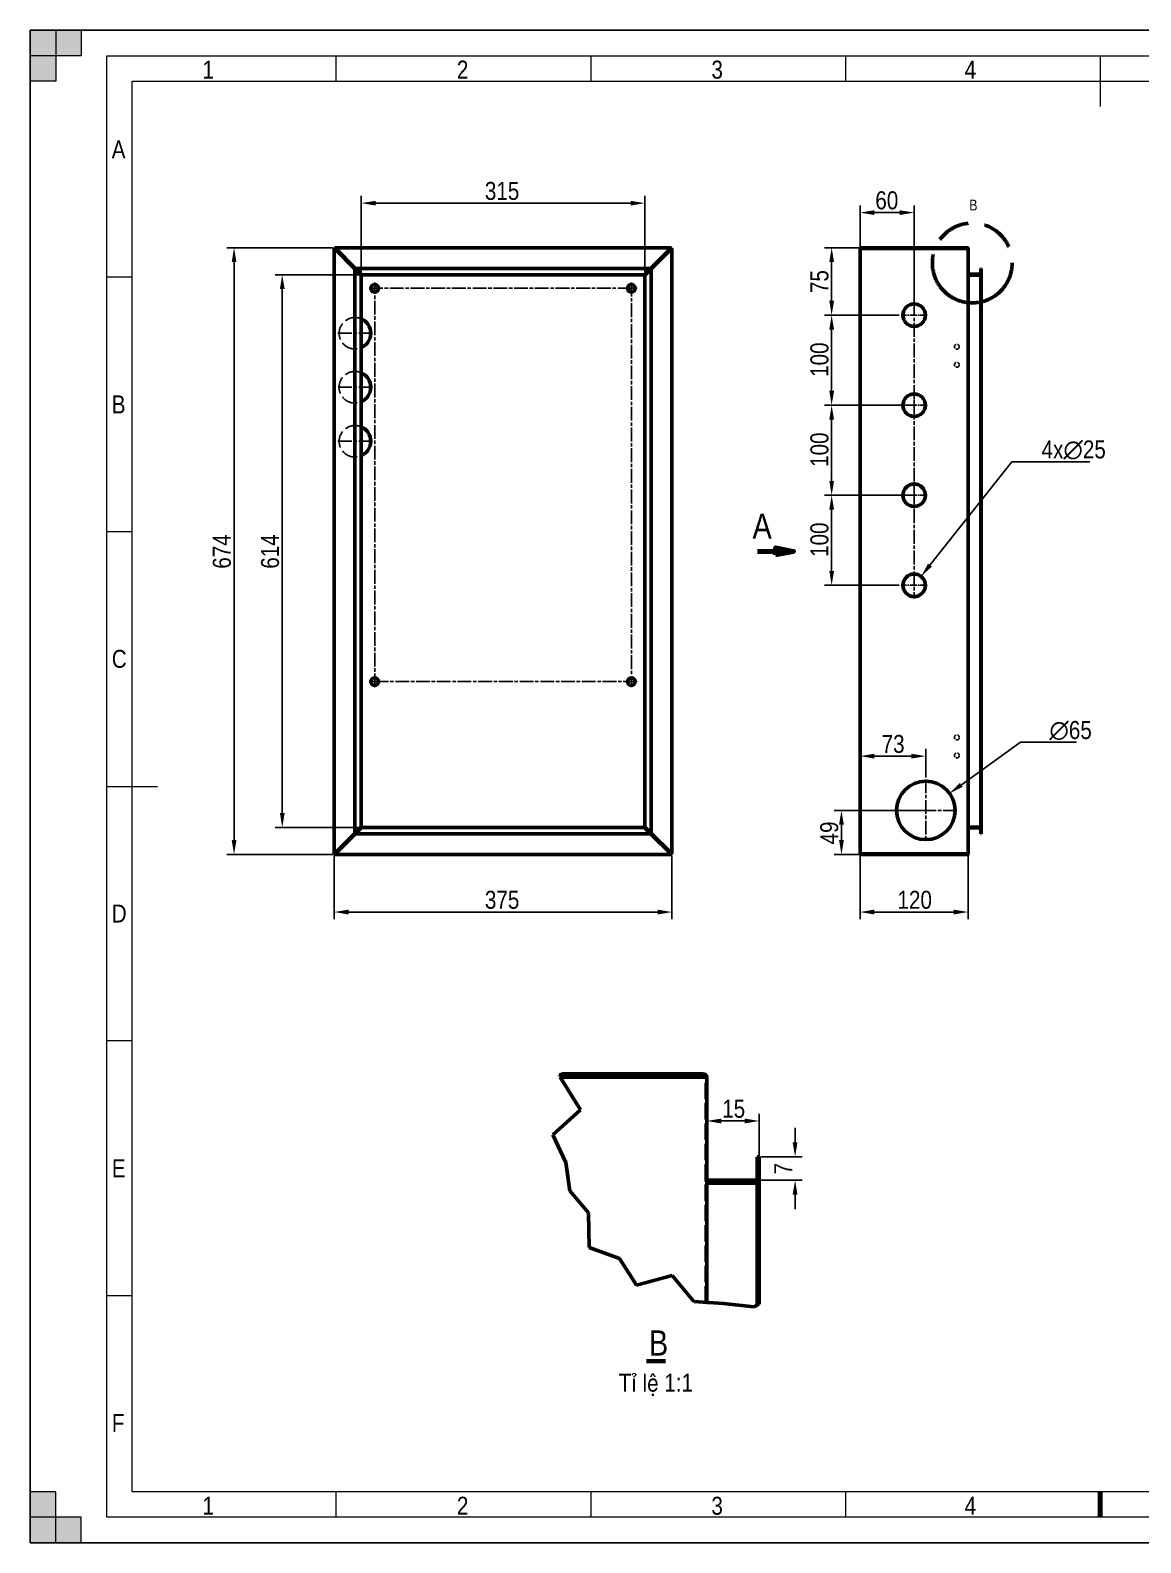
# Model space of a CAD drawing. Header units: millimetres. Extents: x 0 to 2376, y 0 to 1680.
# Drawn here: x 0 to 1233, y 0 to 1680 of the extents above; entities that cross this region are included whole.
import ezdxf

# ---------------------------------------------------------------- set-up
doc = ezdxf.new("R2010")
doc.units = ezdxf.units.MM
doc.header["$LTSCALE"] = 4
for name, pattern in [('CHAIN', [0.7087, 0.4724, -0.0591, 0.1181, -0.0591]), ('DASHED', [0.2067, 0.1654, -0.0413]), ('DOUBLE_DASH_CHAIN', [1.2403, 0.6614, -0.0827, 0.1654, -0.0827, 0.1654, -0.0827])]:
    doc.linetypes.add(name, pattern=pattern)
for name, color, linetype, lineweight in [('Border (ANSI)', 7, 'Continuous', 70), ('Break Line (ANSI)', 7, 'Continuous', 50), ('Center Mark (ANSI)', 7, 'Continuous', 25), ('Centerline (ANSI)', 7, 'Continuous', 25), ('Co ban', 7, 'Continuous', 50), ('Detail Boundary (ANSI)', 7, 'DOUBLE_DASH_CHAIN', 50), ('Dimension (ANSI)', 7, 'Continuous', 25), ('Section Line (ANSI)', 7, 'DOUBLE_DASH_CHAIN', 70), ('Symbol (ANSI)', 7, 'Continuous', 25)]:
    doc.layers.add(name, color=color, linetype=linetype, lineweight=lineweight)
for name, color, linetype, lineweight, true_color in [('Khung ban ve', 5, 'Continuous', 15, 0x0000ff), ('Manh', 7, 'DASHED', 25, 0x008000), ('Manh khung ten', 7, 'Continuous', 15, 0x994c4c), ('Net chu', 30, 'Continuous', 15, 0xff7f00), ('THIN', 5, 'Continuous', 15, 0x0000ff)]:
    doc.layers.add(name, color=color, linetype=linetype, lineweight=lineweight, true_color=true_color)
doc.styles.add('Do nham', font='')
doc.styles.add('Hinh cat 1', font='')
doc.styles.add('Linh_50', font='')
doc.styles.add('StandardAM_ANSI', font='')
doc.styles.add('Text Style68', font='')
doc.styles.add('Text Style71', font='')
doc.styles.get('Do nham').set_extended_font_data('VNI-Helve-Condense')
doc.styles.get('Hinh cat 1').set_extended_font_data('VNI-Helve-Condense')
doc.styles.get('Linh_50').set_extended_font_data('VNI-Helve-Condense')
doc.styles.get('StandardAM_ANSI').set_extended_font_data('VNI-Helve-Condense')
doc.styles.get('Text Style68').set_extended_font_data('VNI-Helve-Condense')
doc.styles.get('Text Style71').set_extended_font_data('VNI-Helve-Condense')
doc.dimstyles.new('Default - mm (ANSI)', dxfattribs={"dimscale": 4, "dimtxt": 5, "dimasz": 4, "dimexe": 2, "dimexo": 0.5, "dimgap": 0.8, "dimtad": 1, "dimtoh": 1, "dimdec": 0, "dimrnd": 1e-08, "dimzin": 4, "dimdsep": 46, "dimtxsty": 'StandardAM_ANSI', "dimcen": 0.09, "dimdle": 10, "dimclrd": 256, "dimclre": 256, "dimclrt": 256, "dimadec": 1, "dimazin": 1, "dimtfac": 0.61, "dimtofl": 0, "dimtmove": 0, "dimatfit": 3, "dimldrblk": 'DOT', "dimfxl": 1, "dimtolj": 1, "dimtzin": 4, "dimlwd": -1, "dimlwe": -1, "dimarcsym": 0})

# ---------------------------------------------------------------- blocks, each defined once
blk = doc.blocks.new('Borders A2_Thuong')
at = {"layer": 'THIN'}
for points in [[(0.01, 420.04), (14.15, 420.04), (14.15, 412.96), (0.01, 412.96)], [(7.08, 420.04), (7.08, 405.89), (0.01, 405.89), (0.01, 420.04)], [(0.01, -0.01), (7.08, -0.01), (7.08, 14.14), (0.01, 14.14)], [(0.01, 7.06), (0.01, -0.01), (14.15, -0.01), (14.15, 7.06)]]:
    blk.add_hatch(color=256, dxfattribs=at).paths.add_polyline_path(points)
at = {"layer": 'Border (ANSI)'}
blk.add_line((297.01, 14.14), (297.01, 7.06), dxfattribs=at)
at = {"layer": 'Khung ban ve'}
for p, q in [((297.01, 412.96), (297.01, 398.82)), ((28.3, 405.89), (579.87, 405.89)), ((28.3, 14.14), (28.3, 405.89)), ((21.23, 210.01), (35.37, 210.01)), ((579.87, 14.14), (28.3, 14.14))]:
    blk.add_line(p, q, dxfattribs=at)
at = {"layer": 'Manh khung ten', "lineweight": 25}
for p, q in [((594.01, 420.04), (0.01, 420.04)), ((0.01, 420.04), (0.01, -0.01)), ((0.01, -0.01), (594.01, -0.01))]:
    blk.add_line(p, q, dxfattribs=at)
at = {"layer": 'Manh khung ten'}
for p, q in [((0.01, 420.04), (594.01, 420.04)), ((0.01, -0.01), (0.01, 420.04)), ((21.23, 412.96), (586.94, 412.96)), ((21.23, 7.06), (21.23, 412.96)), ((84.87, 412.96), (84.87, 405.89)), ((155.58, 412.96), (155.58, 405.89)), ((28.25, 351.5), (21.2, 351.5)), ((28.27, 280.73), (21.23, 280.73)), ((28.27, 139.35), (21.23, 139.35)), ((28.3, 68.59), (21.25, 68.59)), ((84.87, 14.14), (84.87, 7.06)), ((155.58, 14.14), (155.58, 7.06)), ((226.3, 14.14), (226.3, 7.06)), ((586.94, 7.06), (21.23, 7.06)), ((594.01, -0.01), (0.01, -0.01))]:
    blk.add_line(p, q, dxfattribs=at)
at = {"layer": 'Net chu'}
blk.add_line((226.3, 412.96), (226.3, 405.89), dxfattribs=at)
at = {"layer": 'THIN'}
for p, q in [((0.01, 412.96), (0.01, 420.04)), ((0.01, 420.04), (14.15, 420.04)), ((0.01, 420.04), (7.08, 420.04)), ((0.01, 405.89), (0.01, 420.04)), ((7.08, 420.04), (7.08, 405.89)), ((14.15, 420.04), (14.15, 412.96)), ((14.15, 412.96), (0.01, 412.96)), ((7.08, 405.89), (0.01, 405.89)), ((7.08, 14.14), (0.01, 14.14)), ((0.01, 14.14), (0.01, -0.01)), ((7.08, -0.01), (7.08, 14.14)), ((0.01, 7.06), (0.01, -0.01)), ((14.15, 7.06), (0.01, 7.06)), ((14.15, -0.01), (14.15, 7.06)), ((0.01, -0.01), (14.15, -0.01)), ((0.01, -0.01), (7.08, -0.01))]:
    blk.add_line(p, q, dxfattribs=at)
at = {"layer": 'Net chu', "style": 'Linh_50'}
for s, p in [('2', (118.43, 406.6)), ('3', (189.07, 406.6)), ('1', (47.82, 406.6)), ('4', (259.37, 406.6)), ('A', (22.62, 384.44)), ('B', (22.64, 313.62)), ('C', (22.64, 242.96)), ('D', (22.64, 172.24)), ('E', (22.66, 101.47)), ('F', (22.66, 30.76)), ('1', (47.82, 7.77)), ('2', (118.43, 7.77)), ('3', (189.07, 7.77)), ('4', (259.37, 7.77))]:
    blk.add_text(s, height=5, dxfattribs=at).set_placement(p)
blk = doc.blocks.new('*D5')
at = {"layer": 'Defpoints', "color": 0, "transparency": 16777216}
for p in [(337.5, 765.4), (712.5, 765.4), (712.5, 700.6)]:
    blk.add_point(p, dxfattribs=at)
at = {"layer": 'Dimension (ANSI)', "transparency": 16777216}
for p, q in [((337.5, 763.4), (337.5, 692.6)), ((712.5, 763.4), (712.5, 692.6)), ((353.5, 700.6), (696.5, 700.6))]:
    blk.add_line(p, q, dxfattribs=at)
for points in [[(353.5, 703.3), (353.5, 697.9), (337.5, 700.6)], [(696.5, 703.3), (696.5, 697.9), (712.5, 700.6)]]:
    blk.add_solid(points, dxfattribs=at)
at = {"layer": 'Dimension (ANSI)', "color": 150, "true_color": 0x0080ff, "transparency": 16777216, "insert": (504.8, 724.2), "char_height": 20, "attachment_point": 1, "style": 'StandardAM_ANSI'}
blk.add_mtext('\\A1;375', dxfattribs=at)
blk = doc.blocks.new('_Dot')
at = {"color": 0, "linetype": 'ByBlock', "lineweight": -2}
blk.add_line((-0.5, 0), (-1, 0), dxfattribs=at)
at = {"color": 0, "linetype": 'ByBlock', "const_width": 0.5}
blk.add_lwpolyline([(-0.25, 0, 1), (0.25, 0, 1)], format="xyb", close=True, dxfattribs=at)
blk = doc.blocks.new('*D6')
at = {"layer": 'Defpoints', "color": 0, "transparency": 16777216}
for p in [(226.3, 1438.6), (338.3, 1438.6), (338.3, 764.6)]:
    blk.add_point(p, dxfattribs=at)
at = {"layer": 'Dimension (ANSI)', "transparency": 16777216}
for p, q in [((336.3, 1438.6), (218.3, 1438.6)), ((226.3, 780.6), (226.3, 1422.6)), ((336.3, 764.6), (218.3, 764.6))]:
    blk.add_line(p, q, dxfattribs=at)
for points in [[(223.7, 1422.6), (229, 1422.6), (226.3, 1438.6)], [(223.7, 780.6), (229, 780.6), (226.3, 764.6)]]:
    blk.add_solid(points, dxfattribs=at)
at = {"layer": 'Dimension (ANSI)', "color": 150, "true_color": 0x0080ff, "transparency": 16777216, "insert": (202.7, 1082), "char_height": 20, "attachment_point": 1, "rotation": 90, "style": 'StandardAM_ANSI'}
blk.add_mtext('\\A1;674', dxfattribs=at)
blk = doc.blocks.new('*D7')
at = {"layer": 'Defpoints', "color": 0, "transparency": 16777216}
for p in [(367.8, 1408.6), (279.8, 794.6), (367.8, 794.6)]:
    blk.add_point(p, dxfattribs=at)
at = {"layer": 'Dimension (ANSI)', "transparency": 16777216}
for p, q in [((365.8, 1408.6), (271.8, 1408.6)), ((279.8, 1392.6), (279.8, 810.6)), ((365.8, 794.6), (271.8, 794.6))]:
    blk.add_line(p, q, dxfattribs=at)
for points in [[(277.2, 1392.6), (282.5, 1392.6), (279.8, 1408.6)], [(277.2, 810.6), (282.5, 810.6), (279.8, 794.6)]]:
    blk.add_solid(points, dxfattribs=at)
at = {"layer": 'Dimension (ANSI)', "color": 150, "true_color": 0x0080ff, "transparency": 16777216, "insert": (256.2, 1082), "char_height": 20, "attachment_point": 1, "rotation": 90, "style": 'StandardAM_ANSI'}
blk.add_mtext('\\A1;614', dxfattribs=at)
blk = doc.blocks.new('*D8')
at = {"layer": 'Defpoints', "color": 0, "transparency": 16777216}
for p in [(682.5, 1488.1), (367.5, 1408.2), (682.5, 1408.2)]:
    blk.add_point(p, dxfattribs=at)
at = {"layer": 'Dimension (ANSI)', "transparency": 16777216}
for p, q in [((367.5, 1410.2), (367.5, 1496.1)), ((682.5, 1410.2), (682.5, 1496.1)), ((383.5, 1488.1), (666.5, 1488.1))]:
    blk.add_line(p, q, dxfattribs=at)
for points in [[(383.5, 1490.7), (383.5, 1485.4), (367.5, 1488.1)], [(666.5, 1490.7), (666.5, 1485.4), (682.5, 1488.1)]]:
    blk.add_solid(points, dxfattribs=at)
at = {"layer": 'Dimension (ANSI)', "color": 150, "true_color": 0x0080ff, "transparency": 16777216, "insert": (504.8, 1511.7), "char_height": 20, "attachment_point": 1, "style": 'StandardAM_ANSI'}
blk.add_mtext('\\A1;315', dxfattribs=at)
blk = doc.blocks.new('2dTransSection6')
at = {"layer": 'Section Line (ANSI)', "linetype": 'Continuous'}
for p, q in [((201.88, 275.32), (206.88, 275.32)), ((211.88, 275.32), (206.88, 276.32)), ((206.88, 276.32), (206.88, 274.32)), ((206.88, 275.32), (211.88, 275.32)), ((206.88, 274.32), (211.88, 275.32))]:
    blk.add_line(p, q, dxfattribs=at)
at = {"layer": 'Section Line (ANSI)', "linetype": 'Continuous', "flags": 128}
blk.add_lwpolyline([(206.88, 274.32), (211.88, 275.32), (206.88, 276.32), (206.88, 274.32)], dxfattribs=at)
at = {"layer": 'Section Line (ANSI)'}
blk.add_solid([(206.88, 274.32), (211.88, 275.32), (206.88, 276.32), (206.88, 274.32)], dxfattribs=at)
at = {"layer": 'Section Line (ANSI)', "insert": (200.48, 278.82), "char_height": 7, "attachment_point": 7, "style": 'Text Style68'}
blk.add_mtext('A', dxfattribs=at)
blk = doc.blocks.new('*D10')
at = {"layer": 'Defpoints', "color": 0, "transparency": 16777216}
for p in [(921.3, 765.6), (1041.3, 765.9), (1041.3, 700.6)]:
    blk.add_point(p, dxfattribs=at)
at = {"layer": 'Dimension (ANSI)', "transparency": 16777216}
for p, q in [((921.3, 763.6), (921.3, 692.6)), ((1041.3, 763.9), (1041.3, 692.6)), ((937.3, 700.6), (1025.3, 700.6))]:
    blk.add_line(p, q, dxfattribs=at)
for points in [[(937.3, 703.3), (937.3, 697.9), (921.3, 700.6)], [(1025.3, 703.3), (1025.3, 697.9), (1041.3, 700.6)]]:
    blk.add_solid(points, dxfattribs=at)
at = {"layer": 'Dimension (ANSI)', "color": 150, "true_color": 0x0080ff, "transparency": 16777216, "insert": (962.9, 724.2), "char_height": 20, "attachment_point": 1, "style": 'StandardAM_ANSI'}
blk.add_mtext('\\A1;120', dxfattribs=at)
blk = doc.blocks.new('2dDetail4')
at = {"layer": 'Detail Boundary (ANSI)', "ltscale": 14.03619}
blk.add_circle((261.48, 355.41), 11.08, dxfattribs=at)
at = {"layer": 'Detail Boundary (ANSI)', "insert": (260.64, 369.99), "char_height": 3, "attachment_point": 7, "style": 'Hinh cat 1'}
blk.add_mtext('B', dxfattribs=at)
blk = doc.blocks.new('*D12')
at = {"layer": 'Defpoints', "color": 0, "transparency": 16777216}
for p in [(751.2, 468.5), (809.2, 468.5), (809.2, 427.3)]:
    blk.add_point(p, dxfattribs=at)
at = {"layer": 'Dimension (ANSI)', "transparency": 16777216}
for p, q in [((809.2, 429.3), (809.2, 476.5)), ((767.2, 468.5), (793.2, 468.5))]:
    blk.add_line(p, q, dxfattribs=at)
for points in [[(767.2, 471.2), (767.2, 465.8), (751.2, 468.5)], [(793.2, 471.2), (793.2, 465.8), (809.2, 468.5)]]:
    blk.add_solid(points, dxfattribs=at)
at = {"layer": 'Dimension (ANSI)', "color": 150, "true_color": 0x0080ff, "transparency": 16777216, "insert": (768.3, 492.1), "char_height": 20, "attachment_point": 1, "style": 'StandardAM_ANSI'}
blk.add_mtext('\\A1;15', dxfattribs=at)
blk = doc.blocks.new('*D13')
at = {"layer": 'Defpoints', "color": 0, "transparency": 16777216}
for p in [(809.2, 428.7), (849.2, 428.7), (805.2, 402.7)]:
    blk.add_point(p, dxfattribs=at)
at = {"layer": 'Dimension (ANSI)', "transparency": 16777216}
for p, q in [((849.2, 444.7), (849.2, 460.7)), ((811.2, 428.7), (857.2, 428.7)), ((807.2, 402.7), (857.2, 402.7)), ((849.2, 386.7), (849.2, 370.7))]:
    blk.add_line(p, q, dxfattribs=at)
for points in [[(846.5, 444.7), (851.9, 444.7), (849.2, 428.7)], [(846.5, 386.7), (851.9, 386.7), (849.2, 402.7)]]:
    blk.add_solid(points, dxfattribs=at)
at = {"layer": 'Dimension (ANSI)', "color": 150, "true_color": 0x0080ff, "transparency": 16777216, "insert": (826, 409.1), "char_height": 20, "attachment_point": 1, "rotation": 90, "style": 'StandardAM_ANSI'}
blk.add_mtext('\\A1;7', dxfattribs=at)
blk = doc.blocks.new('*D14')
at = {"layer": 'Defpoints', "color": 0, "transparency": 16777216}
for p in [(921.3, 1477.6), (921.3, 1437.6), (981.3, 1363.6)]:
    blk.add_point(p, dxfattribs=at)
at = {"layer": 'Dimension (ANSI)', "transparency": 16777216}
for p, q in [((921.3, 1439.6), (921.3, 1485.6)), ((981.3, 1365.6), (981.3, 1485.6)), ((965.3, 1477.6), (937.3, 1477.6))]:
    blk.add_line(p, q, dxfattribs=at)
for points in [[(937.3, 1480.2), (937.3, 1474.9), (921.3, 1477.6)], [(965.3, 1480.2), (965.3, 1474.9), (981.3, 1477.6)]]:
    blk.add_solid(points, dxfattribs=at)
at = {"layer": 'Dimension (ANSI)', "color": 150, "true_color": 0x0080ff, "transparency": 16777216, "insert": (938.3, 1501.2), "char_height": 20, "attachment_point": 1, "style": 'StandardAM_ANSI'}
blk.add_mtext('\\A1;60', dxfattribs=at)
blk = doc.blocks.new('*D15')
at = {"layer": 'Defpoints', "color": 0, "transparency": 16777216}
for p in [(889.8, 1438.6), (922.3, 1438.6), (966.8, 1363.6)]:
    blk.add_point(p, dxfattribs=at)
at = {"layer": 'Dimension (ANSI)', "transparency": 16777216}
for p, q in [((920.3, 1438.6), (881.8, 1438.6)), ((889.8, 1379.6), (889.8, 1422.6)), ((964.8, 1363.6), (881.8, 1363.6))]:
    blk.add_line(p, q, dxfattribs=at)
for points in [[(887.2, 1422.6), (892.5, 1422.6), (889.8, 1438.6)], [(887.2, 1379.6), (892.5, 1379.6), (889.8, 1363.6)]]:
    blk.add_solid(points, dxfattribs=at)
at = {"layer": 'Dimension (ANSI)', "color": 150, "true_color": 0x0080ff, "transparency": 16777216, "insert": (866.2, 1388.2), "char_height": 20, "attachment_point": 1, "rotation": 90, "style": 'StandardAM_ANSI'}
blk.add_mtext('\\A1;75', dxfattribs=at)
blk = doc.blocks.new('*D16')
at = {"layer": 'Defpoints', "color": 0, "transparency": 16777216}
for p in [(889.8, 1363.6), (966.8, 1363.6), (981.3, 1263.6)]:
    blk.add_point(p, dxfattribs=at)
at = {"layer": 'Dimension (ANSI)', "transparency": 16777216}
for p, q in [((964.8, 1363.6), (881.8, 1363.6)), ((889.8, 1279.6), (889.8, 1347.6)), ((979.3, 1263.6), (881.8, 1263.6))]:
    blk.add_line(p, q, dxfattribs=at)
for points in [[(887.2, 1347.6), (892.5, 1347.6), (889.8, 1363.6)], [(887.2, 1279.6), (892.5, 1279.6), (889.8, 1263.6)]]:
    blk.add_solid(points, dxfattribs=at)
at = {"layer": 'Dimension (ANSI)', "color": 150, "true_color": 0x0080ff, "transparency": 16777216, "insert": (866.2, 1295.1), "char_height": 20, "attachment_point": 1, "rotation": 90, "style": 'StandardAM_ANSI'}
blk.add_mtext('\\A1;100', dxfattribs=at)
blk = doc.blocks.new('*D17')
at = {"layer": 'Defpoints', "color": 0, "transparency": 16777216}
for p in [(889.8, 1263.6), (981.3, 1263.6), (981.3, 1163.6)]:
    blk.add_point(p, dxfattribs=at)
at = {"layer": 'Dimension (ANSI)', "transparency": 16777216}
for p, q in [((979.3, 1263.6), (881.8, 1263.6)), ((889.8, 1179.6), (889.8, 1247.6)), ((979.3, 1163.6), (881.8, 1163.6))]:
    blk.add_line(p, q, dxfattribs=at)
for points in [[(887.2, 1247.6), (892.5, 1247.6), (889.8, 1263.6)], [(887.2, 1179.6), (892.5, 1179.6), (889.8, 1163.6)]]:
    blk.add_solid(points, dxfattribs=at)
at = {"layer": 'Dimension (ANSI)', "color": 150, "true_color": 0x0080ff, "transparency": 16777216, "insert": (866.2, 1195.1), "char_height": 20, "attachment_point": 1, "rotation": 90, "style": 'StandardAM_ANSI'}
blk.add_mtext('\\A1;100', dxfattribs=at)
blk = doc.blocks.new('*D18')
at = {"layer": 'Defpoints', "color": 0, "transparency": 16777216}
for p in [(981.3, 1163.6), (889.8, 1063.6), (966.8, 1063.6)]:
    blk.add_point(p, dxfattribs=at)
at = {"layer": 'Dimension (ANSI)', "transparency": 16777216}
for p, q in [((979.3, 1163.6), (881.8, 1163.6)), ((889.8, 1147.6), (889.8, 1079.6)), ((964.8, 1063.6), (881.8, 1063.6))]:
    blk.add_line(p, q, dxfattribs=at)
for points in [[(887.2, 1147.6), (892.5, 1147.6), (889.8, 1163.6)], [(887.2, 1079.6), (892.5, 1079.6), (889.8, 1063.6)]]:
    blk.add_solid(points, dxfattribs=at)
at = {"layer": 'Dimension (ANSI)', "color": 150, "true_color": 0x0080ff, "transparency": 16777216, "insert": (866.2, 1095.1), "char_height": 20, "attachment_point": 1, "rotation": 90, "style": 'StandardAM_ANSI'}
blk.add_mtext('\\A1;100', dxfattribs=at)
blk = doc.blocks.new('*D19')
at = {"layer": 'Defpoints', "color": 0, "transparency": 16777216}
for p in [(994.4, 813.5), (900.7, 764.6), (922.3, 764.6)]:
    blk.add_point(p, dxfattribs=at)
at = {"layer": 'Dimension (ANSI)', "transparency": 16777216}
for p, q in [((992.4, 813.5), (892.7, 813.5)), ((900.7, 797.5), (900.7, 780.6)), ((920.3, 764.6), (892.7, 764.6))]:
    blk.add_line(p, q, dxfattribs=at)
for points in [[(898, 797.5), (903.4, 797.5), (900.7, 813.5)], [(898, 780.6), (903.4, 780.6), (900.7, 764.6)]]:
    blk.add_solid(points, dxfattribs=at)
at = {"layer": 'Dimension (ANSI)', "color": 150, "true_color": 0x0080ff, "transparency": 16777216, "insert": (877.1, 775.7), "char_height": 20, "attachment_point": 1, "rotation": 90, "style": 'StandardAM_ANSI'}
blk.add_mtext('\\A1;49', dxfattribs=at)
blk = doc.blocks.new('*D20')
at = {"layer": 'Defpoints', "color": 0, "transparency": 16777216}
for p in [(921.3, 873.8), (994.4, 873.8), (994.4, 848)]:
    blk.add_point(p, dxfattribs=at)
at = {"layer": 'Dimension (ANSI)', "transparency": 16777216}
for p, q in [((937.3, 873.8), (978.4, 873.8)), ((994.4, 850), (994.4, 881.8))]:
    blk.add_line(p, q, dxfattribs=at)
for points in [[(937.3, 876.4), (937.3, 871.1), (921.3, 873.8)], [(978.4, 876.4), (978.4, 871.1), (994.4, 873.8)]]:
    blk.add_solid(points, dxfattribs=at)
at = {"layer": 'Dimension (ANSI)', "color": 150, "true_color": 0x0080ff, "transparency": 16777216, "insert": (945.3, 897.4), "char_height": 20, "attachment_point": 1, "style": 'StandardAM_ANSI'}
blk.add_mtext('\\A1;73', dxfattribs=at)
blk = doc.blocks.new('*D23')
at = {"layer": 'Defpoints', "color": 0, "transparency": 16777216}
for p in [(989.1, 1073.4), (973.6, 1053.7)]:
    blk.add_point(p, dxfattribs=at)
at = {"layer": 'Dimension (ANSI)', "transparency": 16777216}
for p, q in [((1089.9, 1200.8), (999, 1085.9)), ((1176.5, 1200.8), (1089.9, 1200.8)), ((981, 1063.6), (981.7, 1063.6)), ((981.3, 1063.2), (981.3, 1063.9))]:
    blk.add_line(p, q, dxfattribs=at)
blk.add_solid([(996.9, 1087.6), (1001.1, 1084.3), (989.1, 1073.4)], dxfattribs=at)
at = {"layer": 'Dimension (ANSI)', "color": 150, "true_color": 0x0080ff, "transparency": 16777216, "insert": (1122.9, 1224.5), "char_height": 20, "attachment_point": 1, "style": 'StandardAM_ANSI'}
blk.add_mtext('\\A1;\\fVNI-Helve-Condense|b0|i0;\\H20.0000;4x∅25', dxfattribs=at)
blk = doc.blocks.new('*D24')
at = {"layer": 'Defpoints', "color": 0, "transparency": 16777216}
for p in [(1020.8, 832.5), (968, 794.5)]:
    blk.add_point(p, dxfattribs=at)
at = {"layer": 'Dimension (ANSI)', "transparency": 16777216}
for p, q in [((1099.4, 889.2), (1033.8, 841.9)), ((1161.5, 889.2), (1099.4, 889.2)), ((994.1, 813.5), (994.8, 813.5)), ((994.4, 813.2), (994.4, 813.9))]:
    blk.add_line(p, q, dxfattribs=at)
blk.add_solid([(1032.2, 844), (1035.3, 839.7), (1020.8, 832.5)], dxfattribs=at)
at = {"layer": 'Dimension (ANSI)', "color": 150, "true_color": 0x0080ff, "transparency": 16777216, "insert": (1131.5, 912.8), "char_height": 20, "attachment_point": 1, "style": 'StandardAM_ANSI'}
blk.add_mtext('\\A1;∅65', dxfattribs=at)

msp = doc.modelspace()

# ---------------------------------------------------------------- linework, layer by layer
at = {"layer": 'Break Line (ANSI)'}
for p, q in [((587.18, 519.44), (590.05, 520.71)), ((587.63, 518.71), (587.18, 519.44)), ((611.13, 480.99), (588.51, 517.3)), ((580.28, 453.05), (611.13, 480.99)), ((594.6, 422.2), (580.28, 453.05)), ((599.06, 390.99), (594.6, 422.2)), ((619.73, 366.54), (599.06, 390.99)), ((620.55, 328.01), (619.73, 366.54)), ((654.23, 315.59), (620.55, 328.01)), ((673.24, 286.2), (654.23, 315.59)), ((712.69, 296.77), (673.24, 286.2)), ((736.92, 267.83), (712.69, 296.77)), ((747.2, 267.18), (736.92, 267.83)), ((747.2, 267.18), (751.2, 266.93)), ((753.2, 266.8), (751.2, 266.93)), ((769.57, 265.76), (753.2, 266.8)), ((803.29, 261.87), (769.57, 265.76)), ((805.2, 262.87), (803.29, 261.87)), ((807.2, 263.91), (805.2, 262.87)), ((809.2, 264.95), (807.2, 263.91))]:
    msp.add_line(p, q, dxfattribs=at)
at = {"layer": 'Center Mark (ANSI)', "linetype": 'CHAIN', "ltscale": 1.735917}
for p, q in [((376.25, 1393.55), (388.75, 1393.55)), ((673.75, 1393.55), (661.25, 1393.55)), ((667.5, 950.3), (667.5, 962.8)), ((376.25, 956.55), (388.75, 956.55))]:
    msp.add_line(p, q, dxfattribs=at)
at = {"layer": 'Center Mark (ANSI)', "linetype": 'CHAIN', "ltscale": 8.113447}
for p, q in [((360.5, 1363.05), (360.5, 1324.05)), ((380, 1343.55), (341, 1343.55)), ((360.5, 1303.11), (360.5, 1263.99)), ((380.05, 1283.55), (340.94, 1283.55)), ((360.5, 1243.05), (360.5, 1204.05)), ((380, 1223.55), (341, 1223.55)), ((994.42, 848.01), (994.42, 779.01)), ((1028.92, 813.51), (959.92, 813.51))]:
    msp.add_line(p, q, dxfattribs=at)
at = {"layer": 'Center Mark (ANSI)', "linetype": 'CHAIN', "ltscale": 4.027459}
for p, q in [((995.83, 1363.55), (966.83, 1363.55)), ((981.33, 1278.05), (981.33, 1249.05)), ((995.83, 1263.55), (966.83, 1263.55)), ((981.33, 1178.05), (981.33, 1149.05)), ((995.83, 1163.55), (966.83, 1163.55)), ((995.83, 1063.55), (966.83, 1063.55))]:
    msp.add_line(p, q, dxfattribs=at)
at = {"layer": 'Centerline (ANSI)', "linetype": 'CHAIN', "ltscale": 8.113447}
for p, q in [((382.5, 950.3), (382.5, 1399.8)), ((667.5, 1399.8), (667.5, 950.3)), ((376.25, 1393.55), (673.75, 1393.55)), ((981.33, 1378.05), (981.33, 1049.05)), ((673.75, 956.55), (376.25, 956.55))]:
    msp.add_line(p, q, dxfattribs=at)
at = {"layer": 'Co ban'}
for p, q in [((337.5, 1437.7), (338.5, 1437.2)), ((337.5, 1437.7), (338, 1437.7)), ((337.5, 765.41), (337.5, 1437.7)), ((338, 1437.7), (338.5, 1437.2)), ((338.5, 1437.55), (338.14, 1437.55)), ((338.85, 1437.55), (338.35, 1438.55)), ((338.35, 1438.05), (338.35, 1438.55)), ((338.35, 1438.55), (711.64, 1438.55)), ((338.35, 1438.05), (338.85, 1437.55)), ((338.5, 1437.55), (338.5, 1437.91)), ((338.5, 1437.2), (360.5, 1415.2)), ((360.85, 1415.55), (338.85, 1437.55)), ((711.14, 1437.55), (689.14, 1415.55)), ((689.5, 1415.2), (711.5, 1437.2)), ((711.64, 1438.55), (711.14, 1437.55)), ((711.64, 1438.05), (711.14, 1437.55)), ((711.5, 1437.55), (711.5, 1437.91)), ((711.5, 1437.2), (712.5, 1437.7)), ((712, 1437.7), (711.5, 1437.2)), ((711.5, 1437.55), (711.85, 1437.55)), ((711.64, 1438.55), (711.64, 1438.05)), ((712, 1437.7), (712.5, 1437.7)), ((712.5, 1437.7), (712.5, 765.41)), ((922.33, 1437.55), (921.33, 1437.55)), ((921.33, 765.55), (921.33, 1437.55)), ((1040.33, 1438.55), (922.33, 1438.55)), ((922.33, 1438.05), (922.33, 1438.55)), ((922.33, 1438.05), (1040.33, 1438.05)), ((922.33, 1437.7), (1040.33, 1437.7)), ((922.33, 1437.55), (922.33, 1437.7)), ((1041.04, 1437.55), (1041.33, 1437.55)), ((1041.33, 1437.2), (1041.33, 1437.55)), ((1041.33, 1437.2), (1041.33, 765.91)), ((360.5, 1415.2), (366.5, 1409.2)), ((360.5, 787.91), (360.5, 1415.2)), ((366.85, 1409.55), (360.85, 1415.55)), ((360.85, 1415.55), (689.14, 1415.55)), ((689.14, 1415.55), (683.14, 1409.55)), ((683.5, 1409.2), (689.5, 1415.2)), ((689.5, 1415.2), (689.5, 787.91)), ((1055.33, 1415.2), (1055.33, 1415.55)), ((1055.33, 1415.55), (1055.83, 1415.55)), ((1055.33, 1415.2), (1055.83, 1415.2)), ((1055.33, 787.91), (1055.33, 1415.2)), ((1055.83, 1415.2), (1055.83, 1415.55)), ((1055.83, 787.91), (1055.83, 1415.2)), ((367.5, 1408.2), (366.5, 1409.2)), ((366.85, 1409.55), (367.85, 1408.55)), ((367.5, 1408.2), (367.5, 794.91)), ((682.14, 1408.55), (367.85, 1408.55)), ((682.14, 1408.55), (683.14, 1409.55)), ((683.5, 1409.2), (682.5, 1408.2)), ((682.5, 794.91), (682.5, 1408.2)), ((1041.83, 1409.05), (1054.83, 1409.05)), ((1041.83, 1408.55), (1054.83, 1408.55)), ((1041.83, 1408.2), (1054.83, 1408.2)), ((366.5, 793.91), (360.5, 787.91)), ((360.85, 787.55), (366.85, 793.55)), ((366.5, 793.91), (367.5, 794.91)), ((367.85, 794.55), (366.85, 793.55)), ((367.85, 794.55), (682.14, 794.55)), ((683.14, 793.55), (682.14, 794.55)), ((682.5, 794.91), (683.5, 793.91)), ((683.14, 793.55), (689.14, 787.55)), ((689.5, 787.91), (683.5, 793.91)), ((1041.83, 794.91), (1054.83, 794.91)), ((1054.83, 794.55), (1041.83, 794.55)), ((1041.83, 794.05), (1054.83, 794.05)), ((360.5, 787.91), (338.5, 765.91)), ((338.85, 765.55), (360.85, 787.55)), ((689.14, 787.55), (360.85, 787.55)), ((689.14, 787.55), (711.14, 765.55)), ((711.5, 765.91), (689.5, 787.91)), ((1055.33, 787.91), (1055.33, 787.55)), ((1055.33, 787.91), (1055.83, 787.91)), ((1055.33, 787.55), (1055.83, 787.55)), ((1055.83, 787.55), (1055.83, 787.91)), ((338.5, 765.91), (337.5, 765.41)), ((338, 765.41), (337.5, 765.41)), ((338, 765.41), (338.5, 765.91)), ((338.5, 765.55), (338.14, 765.55)), ((338.35, 764.55), (338.85, 765.55)), ((338.35, 765.05), (338.85, 765.55)), ((338.35, 764.55), (338.35, 765.05)), ((711.64, 764.55), (338.35, 764.55)), ((338.5, 765.55), (338.5, 765.2)), ((711.14, 765.55), (711.64, 764.55)), ((711.64, 765.05), (711.14, 765.55)), ((712.5, 765.41), (711.5, 765.91)), ((712, 765.41), (711.5, 765.91)), ((711.5, 765.55), (711.5, 765.2)), ((711.5, 765.55), (711.85, 765.55)), ((711.64, 765.05), (711.64, 764.55)), ((712.5, 765.41), (712, 765.41)), ((921.33, 765.55), (922.33, 765.55)), ((922.33, 765.41), (922.33, 765.55)), ((1040.33, 765.41), (922.33, 765.41)), ((922.33, 765.05), (1040.33, 765.05)), ((922.33, 765.05), (922.33, 764.55)), ((922.33, 764.55), (1040.33, 764.55)), ((1041.04, 765.55), (1041.33, 765.55)), ((1041.33, 765.55), (1041.33, 765.91)), ((587.63, 518.71), (747.2, 518.71)), ((588.51, 517.3), (747.2, 517.3)), ((747.2, 520.71), (590.05, 520.71)), ((750.03, 516.71), (751.2, 516.71)), ((751.2, 515.3), (751.2, 516.71)), ((751.2, 515.3), (751.2, 266.93)), ((807.2, 428.71), (809.2, 428.71)), ((807.2, 427.3), (807.2, 428.71)), ((807.2, 427.3), (809.2, 427.3)), ((807.2, 263.91), (807.2, 427.3)), ((809.2, 427.3), (809.2, 428.71)), ((809.2, 264.95), (809.2, 427.3)), ((753.2, 402.71), (805.2, 402.71)), ((753.2, 400.71), (805.2, 400.71)), ((753.2, 399.3), (805.2, 399.3))]:
    msp.add_line(p, q, dxfattribs=at)
for centre, radius in [((382.5, 1393.55), 4.25), ((667.5, 1393.55), 4.25), ((981.33, 1363.55), 12.5), ((981.33, 1263.55), 12.5), ((981.33, 1163.55), 12.5), ((981.33, 1063.55), 12.5), ((382.5, 956.55), 4.25), ((667.5, 956.55), 4.25), ((994.42, 813.51), 32.5)]:
    msp.add_circle(centre, radius, dxfattribs=at)
for centre, radius, start, end in [((922.33, 1437.55), 1, 90, 180), ((922.33, 1437.55), 0.5, 90, 180), ((1040.33, 1437.55), 0.5, 9.36554, 90), ((1041.83, 1409.55), 1, 245.4434, 270), ((1054.83, 1409.55), 1, 270, 294.5566), ((360.5, 1343.55), 17.5, 293.57818, 66.42182), ((360.5, 1283.55), 17.56, 293.49361, 66.50639), ((360.5, 1223.55), 17.5, 293.57818, 66.42182), ((1041.83, 793.55), 1, 90, 114.5566), ((1054.83, 793.55), 1, 65.4434, 90), ((922.33, 765.55), 1, 180, 270), ((922.33, 765.55), 0.5, 180, 270), ((1040.33, 765.55), 0.5, 270, 350.63446), ((747.2, 516.71), 2, 9.36554, 90), ((753.2, 404.71), 4, 245.4434, 270), ((805.2, 404.71), 4, 270, 294.5566)]:
    msp.add_arc(centre, radius, start, end, dxfattribs=at)
for points, knots in [([(1041.33, 1437.55), (1041.33, 1438), (1041, 1438.42), (1040.57, 1438.52), (1040.49, 1438.54), (1040.41, 1438.55), (1040.33, 1438.55)], [-1.5707963, -1.5707963, -1.5707963, -1.5707963, -0.2398215, -0.2398215, -0.2398215, 0, 0, 0, 0]), ([(1040.33, 1437.7), (1040.77, 1437.7), (1041.19, 1437.53), (1041.3, 1437.32), (1041.32, 1437.28), (1041.33, 1437.24), (1041.33, 1437.2)], [0, 0, 0, 0, 1.3309748, 1.3309748, 1.3309748, 1.5707963, 1.5707963, 1.5707963, 1.5707963]), ([(1041.83, 1409.05), (1041.6, 1409.05), (1041.38, 1409.24), (1041.34, 1409.47), (1041.33, 1409.5), (1041.33, 1409.52), (1041.33, 1409.55)], [-3.1415927, -3.1415927, -3.1415927, -3.1415927, -1.7414211, -1.7414211, -1.7414211, -1.5707963, -1.5707963, -1.5707963, -1.5707963]), ([(1041.83, 1408.2), (1041.6, 1408.2), (1041.38, 1408.57), (1041.34, 1409.03), (1041.33, 1409.09), (1041.33, 1409.14), (1041.33, 1409.2)], [-3.1415927, -3.1415927, -3.1415927, -3.1415927, -1.7414211, -1.7414211, -1.7414211, -1.5707963, -1.5707963, -1.5707963, -1.5707963]), ([(1055.33, 1409.55), (1055.33, 1409.32), (1055.14, 1409.1), (1054.91, 1409.06), (1054.89, 1409.05), (1054.86, 1409.05), (1054.83, 1409.05)], [-1.5707963, -1.5707963, -1.5707963, -1.5707963, -0.1706248, -0.1706248, -0.1706248, 0, 0, 0, 0]), ([(1055.33, 1409.2), (1055.33, 1408.73), (1055.14, 1408.29), (1054.91, 1408.21), (1054.89, 1408.2), (1054.86, 1408.2), (1054.83, 1408.2)], [-1.5707963, -1.5707963, -1.5707963, -1.5707963, -0.1706248, -0.1706248, -0.1706248, 0, 0, 0, 0]), ([(1041.83, 794.91), (1041.6, 794.91), (1041.38, 794.54), (1041.34, 794.08), (1041.33, 794.02), (1041.33, 793.96), (1041.33, 793.91)], [-3.1415927, -3.1415927, -3.1415927, -3.1415927, -1.7414211, -1.7414211, -1.7414211, -1.5707963, -1.5707963, -1.5707963, -1.5707963]), ([(1041.83, 794.05), (1041.6, 794.05), (1041.38, 793.87), (1041.34, 793.64), (1041.33, 793.61), (1041.33, 793.58), (1041.33, 793.55)], [-3.1415927, -3.1415927, -3.1415927, -3.1415927, -1.7414211, -1.7414211, -1.7414211, -1.5707963, -1.5707963, -1.5707963, -1.5707963]), ([(1055.33, 793.91), (1055.33, 794.37), (1055.14, 794.81), (1054.91, 794.89), (1054.89, 794.9), (1054.86, 794.91), (1054.83, 794.91)], [-1.5707963, -1.5707963, -1.5707963, -1.5707963, -0.1706248, -0.1706248, -0.1706248, 0, 0, 0, 0]), ([(1055.33, 793.55), (1055.33, 793.79), (1055.14, 794.01), (1054.91, 794.05), (1054.89, 794.05), (1054.86, 794.05), (1054.83, 794.05)], [-1.5707963, -1.5707963, -1.5707963, -1.5707963, -0.1706248, -0.1706248, -0.1706248, 0, 0, 0, 0]), ([(1041.33, 765.91), (1041.33, 765.68), (1041, 765.47), (1040.57, 765.42), (1040.49, 765.41), (1040.41, 765.41), (1040.33, 765.41)], [-1.5707963, -1.5707963, -1.5707963, -1.5707963, -0.2398215, -0.2398215, -0.2398215, 0, 0, 0, 0]), ([(1040.33, 764.55), (1040.77, 764.55), (1041.19, 764.88), (1041.3, 765.31), (1041.32, 765.39), (1041.33, 765.47), (1041.33, 765.55)], [0, 0, 0, 0, 1.3309748, 1.3309748, 1.3309748, 1.5707963, 1.5707963, 1.5707963, 1.5707963]), ([(751.2, 516.71), (751.2, 518.49), (749.88, 520.18), (748.15, 520.6), (747.84, 520.68), (747.52, 520.71), (747.2, 520.71)], [-1.5707963, -1.5707963, -1.5707963, -1.5707963, -0.2398215, -0.2398215, -0.2398215, 0, 0, 0, 0]), ([(747.2, 517.3), (748.98, 517.3), (750.67, 516.64), (751.09, 515.77), (751.16, 515.62), (751.2, 515.46), (751.2, 515.3)], [0, 0, 0, 0, 1.3309748, 1.3309748, 1.3309748, 1.5707963, 1.5707963, 1.5707963, 1.5707963]), ([(753.2, 402.71), (752.27, 402.71), (751.39, 403.45), (751.23, 404.37), (751.21, 404.49), (751.2, 404.6), (751.2, 404.71)], [-3.1415927, -3.1415927, -3.1415927, -3.1415927, -1.7414211, -1.7414211, -1.7414211, -1.5707963, -1.5707963, -1.5707963, -1.5707963]), ([(753.2, 399.3), (752.27, 399.3), (751.39, 400.78), (751.23, 402.62), (751.21, 402.84), (751.2, 403.07), (751.2, 403.3)], [-3.1415927, -3.1415927, -3.1415927, -3.1415927, -1.7414211, -1.7414211, -1.7414211, -1.5707963, -1.5707963, -1.5707963, -1.5707963]), ([(807.2, 404.71), (807.2, 403.78), (806.46, 402.9), (805.54, 402.74), (805.43, 402.72), (805.31, 402.71), (805.2, 402.71)], [-1.5707963, -1.5707963, -1.5707963, -1.5707963, -0.1706248, -0.1706248, -0.1706248, 0, 0, 0, 0]), ([(807.2, 403.3), (807.2, 401.43), (806.46, 399.67), (805.54, 399.36), (805.43, 399.32), (805.31, 399.3), (805.2, 399.3)], [-1.5707963, -1.5707963, -1.5707963, -1.5707963, -0.1706248, -0.1706248, -0.1706248, 0, 0, 0, 0])]:
    msp.add_open_spline(points, degree=3, knots=knots, dxfattribs=at)
at = {"layer": 'Manh', "ltscale": 0.237987}
for p, q in [((338, 1437.55), (337.5, 1437.55)), ((338.5, 1438.05), (338.5, 1438.55)), ((711.5, 1438.05), (711.5, 1438.55)), ((712, 1437.55), (712.5, 1437.55)), ((1040.83, 1437.55), (1040.83, 1437.2)), ((1040.83, 1437.2), (1041.33, 1437.2)), ((367, 1408.2), (367.5, 1408.2)), ((367.85, 1408.55), (367.85, 1409.05)), ((682.14, 1409.05), (682.14, 1408.55)), ((682.5, 1408.2), (683, 1408.2)), ((921.83, 1397.8), (921.33, 1397.8)), ((1040.83, 1409.55), (1041.33, 1409.55)), ((1041.33, 1409.2), (1040.83, 1409.2)), ((1055.33, 1409.55), (1055.83, 1409.55)), ((1055.33, 1409.2), (1055.83, 1409.2)), ((921.83, 1389.3), (921.33, 1389.3)), ((337.5, 1376.05), (338, 1376.05)), ((921.83, 1361.05), (921.33, 1361.05)), ((337.5, 1351.05), (338, 1351.05)), ((712.5, 1331.3), (712, 1331.3)), ((712.5, 1325.8), (712, 1325.8)), ((712.5, 1311.3), (712, 1311.3)), ((921.83, 1326.05), (921.33, 1326.05)), ((712.5, 1305.8), (712, 1305.8)), ((921.83, 1301.11), (921.33, 1301.11)), ((337.5, 1276.05), (338, 1276.05)), ((921.83, 1265.99), (921.33, 1265.99)), ((337.5, 1251.05), (338, 1251.05)), ((921.83, 1241.05), (921.33, 1241.05)), ((921.83, 1206.05), (921.33, 1206.05)), ((337.5, 1176.05), (338, 1176.05)), ((337.5, 1151.05), (338, 1151.05)), ((337.5, 1076.05), (338, 1076.05)), ((337.5, 1051.05), (338, 1051.05)), ((921.83, 960.8), (921.33, 960.8)), ((921.83, 952.3), (921.33, 952.3)), ((712.5, 897.3), (712, 897.3)), ((712.5, 891.8), (712, 891.8)), ((712.5, 877.3), (712, 877.3)), ((712.5, 871.8), (712, 871.8)), ((337.5, 846.01), (338, 846.01)), ((367.5, 794.91), (367, 794.91)), ((367.85, 794.05), (367.85, 794.55)), ((682.14, 794.55), (682.14, 794.05)), ((683, 794.91), (682.5, 794.91)), ((1040.83, 793.91), (1041.33, 793.91)), ((1041.33, 793.55), (1040.83, 793.55)), ((1055.33, 793.91), (1055.83, 793.91)), ((1055.33, 793.55), (1055.83, 793.55)), ((337.5, 781.01), (338, 781.01)), ((338, 765.55), (337.5, 765.55)), ((338.5, 765.05), (338.5, 764.55)), ((711.5, 765.05), (711.5, 764.55)), ((712, 765.55), (712.5, 765.55)), ((1040.83, 765.55), (1040.83, 765.91)), ((1040.83, 765.91), (1041.33, 765.91))]:
    msp.add_line(p, q, dxfattribs=at)
at = {"layer": 'Manh', "ltscale": 28.038841}
for p, q in [((338, 1437.7), (338, 765.41)), ((712, 765.41), (712, 1437.7))]:
    msp.add_line(p, q, dxfattribs=at)
at = {"layer": 'Manh', "ltscale": 0.186893}
for p, q in [((338.14, 1437.55), (338, 1437.55)), ((338.5, 1437.91), (338.5, 1438.05)), ((711.5, 1437.91), (711.5, 1438.05)), ((711.85, 1437.55), (712, 1437.55)), ((338.14, 765.55), (338, 765.55)), ((338.5, 765.2), (338.5, 765.05)), ((711.5, 765.2), (711.5, 765.05)), ((711.85, 765.55), (712, 765.55))]:
    msp.add_line(p, q, dxfattribs=at)
at = {"layer": 'Manh', "ltscale": 28.218197}
for p, q in [((711.64, 1438.05), (338.35, 1438.05)), ((338.35, 765.05), (711.64, 765.05))]:
    msp.add_line(p, q, dxfattribs=at)
at = {"layer": 'Manh', "ltscale": 28.026625}
msp.add_line((921.83, 1437.55), (921.83, 765.55), dxfattribs=at)
at = {"layer": 'Manh', "ltscale": 0.098519}
for p, q in [((1040.83, 1437.55), (1041.04, 1437.55)), ((1040.83, 765.55), (1041.04, 765.55))]:
    msp.add_line(p, q, dxfattribs=at)
at = {"layer": 'Manh', "ltscale": 27.997135}
msp.add_line((1040.83, 765.91), (1040.83, 1437.2), dxfattribs=at)
at = {"layer": 'Manh', "ltscale": 0.625649}
for p, q in [((366.5, 1409.2), (367, 1408.2)), ((366.85, 1409.55), (367.85, 1409.05)), ((683.14, 1409.55), (682.14, 1409.05)), ((683.5, 1409.2), (683, 1408.2)), ((366.5, 793.91), (367, 794.91)), ((366.85, 793.55), (367.85, 794.05)), ((683.14, 793.55), (682.14, 794.05)), ((683.5, 793.91), (683, 794.91))]:
    msp.add_line(p, q, dxfattribs=at)
at = {"layer": 'Manh', "ltscale": 27.472849}
for p, q in [((367, 794.91), (367, 1408.2)), ((683, 1408.2), (683, 794.91))]:
    msp.add_line(p, q, dxfattribs=at)
at = {"layer": 'Manh', "ltscale": 27.152266}
for p, q in [((367.85, 1409.05), (682.14, 1409.05)), ((682.14, 794.05), (367.85, 794.05))]:
    msp.add_line(p, q, dxfattribs=at)
at = {"layer": 'Manh', "ltscale": 0.394376}
msp.add_line((749.2, 516.71), (750.03, 516.71), dxfattribs=at)
at = {"layer": 'Manh', "ltscale": 0.952248}
for p, q in [((749.2, 516.71), (749.2, 515.3)), ((749.2, 515.3), (751.2, 515.3)), ((749.2, 404.71), (751.2, 404.71)), ((751.2, 403.3), (749.2, 403.3)), ((807.2, 404.71), (809.2, 404.71)), ((807.2, 403.3), (809.2, 403.3))]:
    msp.add_line(p, q, dxfattribs=at)
at = {"layer": 'Manh', "ltscale": 27.295412}
msp.add_line((749.2, 267.05), (749.2, 515.3), dxfattribs=at)
at = {"layer": 'Manh', "ltscale": 8.227598}
for centre in [(1028.83, 1328.55), (1028.83, 1308.55), (1028.83, 894.55), (1028.83, 874.55)]:
    msp.add_circle(centre, 2.75, dxfattribs=at)
at = {"layer": 'Manh', "ltscale": 0.45467}
for centre, start, end in [((1040.33, 1437.2), 0, 90), ((1040.33, 765.91), 270, 0)]:
    msp.add_arc(centre, 0.5, start, end, dxfattribs=at)
at = {"layer": 'Manh', "ltscale": 0.054816}
for centre, start, end in [((1040.33, 1437.55), 0, 9.36554), ((1040.33, 765.55), 350.63446, 0)]:
    msp.add_arc(centre, 0.5, start, end, dxfattribs=at)
at = {"layer": 'Manh', "ltscale": 0.699481}
for centre, start, end in [((1041.83, 1409.55), 180, 245.4434), ((1054.83, 1409.55), 294.5566, 0), ((1041.83, 793.55), 114.5566, 180), ((1054.83, 793.55), 0, 65.4434)]:
    msp.add_arc(centre, 1, start, end, dxfattribs=at)
at = {"layer": 'Manh', "ltscale": 0.90944}
for centre, start, end in [((1041.83, 1409.2), 180, 270), ((1054.83, 1409.2), 270, 0), ((1041.83, 793.91), 90, 180), ((1054.83, 793.91), 0, 90)]:
    msp.add_arc(centre, 1, start, end, dxfattribs=at)
at = {"layer": 'Manh', "ltscale": 27.971682}
for centre in [(360.5, 1343.55), (360.5, 1223.55)]:
    msp.add_arc(centre, 17.5, 66.42182, 293.57818, dxfattribs=at)
at = {"layer": 'Manh', "ltscale": 28.045734}
msp.add_arc((360.5, 1283.55), 17.56, 66.50639, 293.49361, dxfattribs=at)
at = {"layer": 'Manh', "ltscale": 1.818979}
msp.add_arc((747.2, 515.3), 2, 0, 90, dxfattribs=at)
at = {"layer": 'Manh', "ltscale": 0.219563}
msp.add_arc((747.2, 516.71), 2, 0, 9.36554, dxfattribs=at)
at = {"layer": 'Manh', "ltscale": 2.798223}
for centre, start, end in [((753.2, 404.71), 180, 245.4434), ((805.2, 404.71), 294.5566, 0)]:
    msp.add_arc(centre, 4, start, end, dxfattribs=at)
at = {"layer": 'Manh', "ltscale": 3.638059}
for centre, start, end in [((753.2, 403.3), 180, 270), ((805.2, 403.3), 270, 0)]:
    msp.add_arc(centre, 4, start, end, dxfattribs=at)
at = {"layer": 'Symbol (ANSI)', "lineweight": 60}
msp.add_line((684.22, 201.57), (705.26, 201.57), dxfattribs=at)

# ---------------------------------------------------------------- block references
at = {"xscale": 4, "yscale": 4, "zscale": 4}
msp.add_blockref('Borders A2_Thuong', (0, 0), dxfattribs=at)
at = {"layer": 'Detail Boundary (ANSI)', "xscale": 4, "yscale": 4, "zscale": 4}
msp.add_blockref('2dDetail4', (0, 0), dxfattribs=at)
at = {"layer": 'Section Line (ANSI)', "xscale": 4, "yscale": 4, "zscale": 4}
msp.add_blockref('2dTransSection6', (0, 0), dxfattribs=at)

# ---------------------------------------------------------------- texts
at = {"layer": 'Symbol (ANSI)', "attachment_point": 7}
for s, insert, char_height, style in [('B', (686.89, 207.87), 28, 'Text Style71'), ('Tæ leä 1:1', (653.22, 162.82), 20, 'Do nham')]:
    msp.add_mtext(s, dxfattribs=dict(at, insert=insert, char_height=char_height, style=style))

# ---------------------------------------------------------------- dimensions: what is measured, and where the dimension line sits
at = {"layer": 'Dimension (ANSI)'}
for base, p1, p2, angle, override, picture, middle in [((682.5, 1488.05), (367.5, 1408.2), (682.5, 1408.2), 180, {"dimgap": 0.8, "dimtoh": 0, "dimdec": 0, "dimtol": 0, "dimlim": 0, "dimtp": 0, "dimtm": 0, "dimtdec": 2, "dimatfit": 1}, '*D8', (525, 1488.05)), ((226.35, 1438.55), (338.35, 764.55), (338.35, 1438.55), 90, {"dimgap": 0.8, "dimtoh": 0, "dimdec": 0, "dimtol": 0, "dimlim": 0, "dimtp": 0, "dimtm": 0, "dimtdec": 2, "dimatfit": 1}, '*D6', (226.35, 1101.55)), ((889.83, 1438.55), (966.83, 1363.55), (922.33, 1438.55), 90, {"dimgap": 0.8, "dimtoh": 0, "dimdec": 0, "dimtol": 0, "dimlim": 0, "dimtp": 0, "dimtm": 0, "dimtdec": 2, "dimatfit": 1}, '*D15', (889.83, 1401.05)), ((279.85, 794.55), (367.85, 1408.55), (367.85, 794.55), 90, {"dimgap": 0.8, "dimtoh": 0, "dimdec": 0, "dimtol": 0, "dimlim": 0, "dimtp": 0, "dimtm": 0, "dimtdec": 2, "dimatfit": 1}, '*D7', (279.85, 1101.55)), ((889.83, 1363.55), (981.33, 1263.55), (966.83, 1363.55), 90, {"dimgap": 0.8, "dimtoh": 0, "dimdec": 0, "dimtol": 0, "dimlim": 0, "dimtp": 0, "dimtm": 0, "dimtdec": 2, "dimatfit": 1}, '*D16', (889.83, 1313.55)), ((889.83, 1263.55), (981.33, 1163.55), (981.33, 1263.55), 90, {"dimgap": 0.8, "dimtoh": 0, "dimdec": 0, "dimtol": 0, "dimlim": 0, "dimtp": 0, "dimtm": 0, "dimtdec": 2, "dimatfit": 1}, '*D17', (889.83, 1213.55)), ((889.83, 1063.55), (981.33, 1163.55), (966.83, 1063.55), 90, {"dimgap": 0.8, "dimtoh": 0, "dimdec": 0, "dimtol": 0, "dimlim": 0, "dimtp": 0, "dimtm": 0, "dimtdec": 2, "dimatfit": 1}, '*D18', (889.83, 1113.55)), ((900.71, 764.55), (994.42, 813.51), (922.33, 764.55), 270, {"dimgap": 0.8, "dimtoh": 0, "dimdec": 0, "dimtol": 0, "dimlim": 0, "dimtp": 0, "dimtm": 0, "dimtdec": 2, "dimatfit": 1}, '*D19', (900.71, 789.03)), ((809.20123181, 468.48748231), (751.20123181, 468.48748231), (809.20123181, 427.29963488), 180, {"dimgap": 0.8, "dimtoh": 0, "dimdec": 0, "dimlfac": 0.25, "dimse1": 1, "dimtol": 0, "dimlim": 0, "dimtp": 0, "dimtm": 0, "dimtdec": 2, "dimatfit": 1}, '*D12', (780.20123181, 468.48748231)), ((849.20123181, 428.71384844), (805.20123181, 402.71384844), (809.20123181, 428.71384844), 270, {"dimgap": 0.8, "dimtoh": 0, "dimdec": 0, "dimlfac": 0.25, "dimtol": 0, "dimlim": 0, "dimtp": 0, "dimtm": 0, "dimtdec": 2, "dimatfit": 1}, '*D13', (849.20123181, 415.71384844))]:
    dim = msp.add_linear_dim(base=base, p1=p1, p2=p2, angle=angle, dimstyle='Default - mm (ANSI)', override=override, dxfattribs=at)
    dim.commit()
    dim.dimension.update_dxf_attribs({"geometry": picture, "text_midpoint": middle, "dimtype": 160})
for base, p1, p2, override, picture, middle in [((921.33, 1477.55), (981.33, 1363.55), (921.33, 1437.55), {"dimgap": 0.8, "dimtoh": 0, "dimdec": 0, "dimtol": 0, "dimlim": 0, "dimtp": 0, "dimtm": 0, "dimtdec": 2, "dimatfit": 1}, '*D14', (951.33, 1477.55)), ((994.42, 873.77), (921.33, 873.77), (994.42, 848.01), {"dimgap": 0.8, "dimtoh": 0, "dimdec": 0, "dimse1": 1, "dimtol": 0, "dimlim": 0, "dimtp": 0, "dimtm": 0, "dimtdec": 2, "dimatfit": 1}, '*D20', (957.87, 873.77)), ((712.5, 700.61), (337.5, 765.41), (712.5, 765.41), {"dimgap": 0.8, "dimtoh": 0, "dimdec": 0, "dimtol": 0, "dimlim": 0, "dimtp": 0, "dimtm": 0, "dimtdec": 2, "dimatfit": 1}, '*D5', (525, 700.61)), ((1041.33, 700.61), (921.33, 765.55), (1041.33, 765.91), {"dimgap": 0.8, "dimtoh": 0, "dimdec": 0, "dimtol": 0, "dimlim": 0, "dimtp": 0, "dimtm": 0, "dimtdec": 2, "dimatfit": 1}, '*D10', (981.33, 700.61))]:
    dim = msp.add_linear_dim(base=base, p1=p1, p2=p2, dimstyle='Default - mm (ANSI)', override=override, dxfattribs=at)
    dim.commit()
    dim.dimension.update_dxf_attribs({"geometry": picture, "text_midpoint": middle, "dimtype": 160})
dim = msp.add_diameter_dim_2p(p1=(973.57, 1053.75), p2=(989.08, 1073.36), text='\\fVNI-Helve-Condense|b0|i0;\\H20.0000;4x<>', dimstyle='Default - mm (ANSI)', override={"dimgap": 0.8, "dimtih": 1, "dimdec": 0, "dimlfac": 1, "dimtol": 0, "dimlim": 0, "dimtp": 0, "dimtm": 0, "dimtdec": 2}, dxfattribs=at)
dim.commit()
dim.dimension.update_dxf_attribs({"geometry": '*D23', "text_midpoint": (1149.72, 1200.84), "dimtype": 163})
dim = msp.add_diameter_dim_2p(p1=(968.05, 794.51), p2=(1020.79, 832.51), dimstyle='Default - mm (ANSI)', override={"dimgap": 0.8, "dimtih": 1, "dimdec": 0, "dimlfac": 1, "dimtol": 0, "dimlim": 0, "dimtp": 0, "dimtm": 0, "dimtdec": 2}, dxfattribs=at)
dim.commit()
dim.dimension.update_dxf_attribs({"geometry": '*D24', "text_midpoint": (1146.49, 889.15), "dimtype": 163})

doc.saveas('drawing.dxf')
